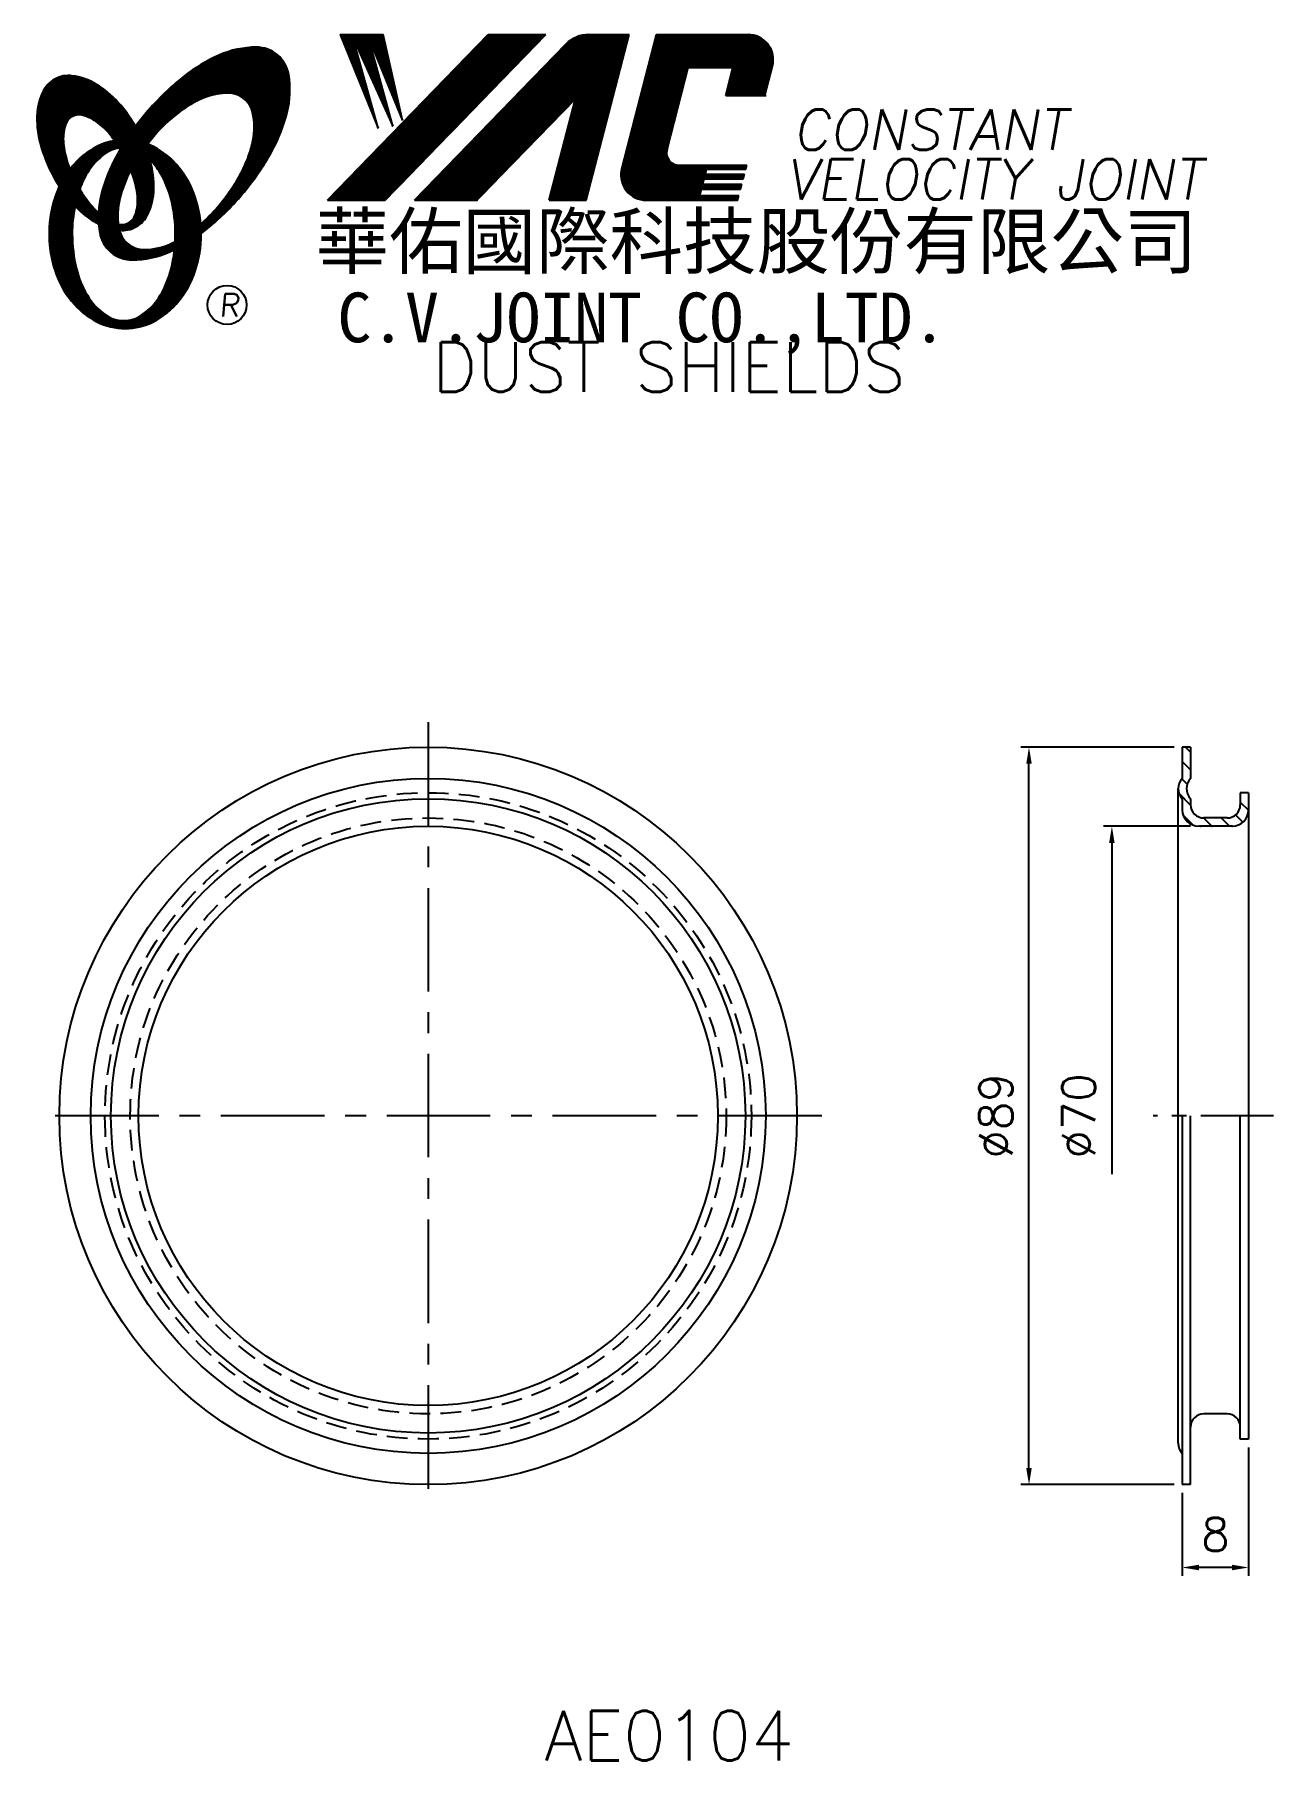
# Model space of a CAD drawing. Extents: x 107 to 257, y -6 to 202.
import ezdxf
from ezdxf.enums import TextEntityAlignment as Align

# ---------------------------------------------------------------- set-up
doc = ezdxf.new("R2010")
doc.units = 0
doc.header["$LTSCALE"] = 10
doc.header["$MEASUREMENT"] = 0
doc.linetypes.add('CENTER', pattern=[2, 1.25, -0.25, 0.25, -0.25])
doc.linetypes.add('HIDDEN', pattern=[0.375, 0.25, -0.125])
doc.layers.get('0').update_dxf_attribs({"linetype": 'CONTINUOUS'})
doc.layers.get('DEFPOINTS').update_dxf_attribs({"linetype": 'CONTINUOUS'})
doc.layers.add('4', color=4, linetype='CONTINUOUS')
doc.styles.add('CHINA', font='KAIU.TTF')
doc.styles.add('ITALICC', font='simplex.shx')
doc.dimstyles.new('STANDARD$0', dxfattribs={"dimtxt": 4, "dimasz": 2, "dimexe": 1, "dimexo": 1, "dimgap": 2, "dimtad": 1, "dimdec": 4, "dimzin": 10, "dimtxsty": 'ITALICC', "dimcen": 2, "dimclrd": 5, "dimclre": 5, "dimclrt": 18, "dimaunit": 1, "dimazin": 3, "dimtp": 0.1, "dimtfac": 0.7, "dimtdec": 4, "dimtmove": 0, "dimatfit": 3, "dimtolj": 1, "dimtzin": 10})
pattern_1 = [(45, (177.31641, -41.679451), (-0.00727476112, 0.00727476112), [])]
pattern_2 = [(45, (8.725864, -5.375041), (-0.00883883476, 0.00883883476), [])]

# ---------------------------------------------------------------- blocks, each defined once
blk = doc.blocks.new('*D14')
at = {"color": 5, "linetype": 'BYBLOCK'}
for p, q in [((246.97, 106.51), (236.47, 106.51)), ((237.47, 104.51), (237.47, 64.51))]:
    blk.add_line(p, q, dxfattribs=at)
blk.add_solid([(237.14, 104.51), (237.8, 104.51), (237.47, 106.51)], dxfattribs=at)
at = {"layer": 'DEFPOINTS', "color": 0, "linetype": 'BYBLOCK'}
for p in [(237.47, 106.51), (247.97, 106.51), (245.47, 36.61)]:
    blk.add_point(p, dxfattribs=at)
at = {"color": 18, "linetype": 'BYBLOCK', "insert": (233.47, 71.56), "char_height": 4, "attachment_point": 5, "rotation": 90, "style": 'ITALICC'}
blk.add_mtext('\\A1;∅70', dxfattribs=at)
blk = doc.blocks.new('*D15')
at = {"color": 5, "linetype": 'BYBLOCK'}
for p, q in [((244.97, 116.06), (226.47, 116.06)), ((227.47, 29.06), (227.47, 114.06)), ((244.97, 27.06), (226.47, 27.06))]:
    blk.add_line(p, q, dxfattribs=at)
for points in [[(227.14, 114.06), (227.8, 114.06), (227.47, 116.06)], [(227.14, 29.06), (227.8, 29.06), (227.47, 27.06)]]:
    blk.add_solid(points, dxfattribs=at)
at = {"layer": 'DEFPOINTS', "color": 0, "linetype": 'BYBLOCK'}
for p in [(227.47, 116.06), (245.97, 116.06), (245.97, 27.06)]:
    blk.add_point(p, dxfattribs=at)
at = {"color": 18, "linetype": 'BYBLOCK', "insert": (223.47, 71.56), "char_height": 4, "attachment_point": 5, "rotation": 90, "style": 'ITALICC'}
blk.add_mtext('\\A1;∅89', dxfattribs=at)
blk = doc.blocks.new('*D16')
at = {"color": 5, "linetype": 'BYBLOCK'}
for p, q in [((253.97, 31.56), (253.97, 16.06)), ((245.97, 26.06), (245.97, 16.06)), ((251.97, 17.06), (247.97, 17.06))]:
    blk.add_line(p, q, dxfattribs=at)
for points in [[(247.97, 17.4), (247.97, 16.73), (245.97, 17.06)], [(251.97, 17.4), (251.97, 16.73), (253.97, 17.06)]]:
    blk.add_solid(points, dxfattribs=at)
at = {"layer": 'DEFPOINTS', "color": 0, "linetype": 'BYBLOCK'}
for p in [(253.97, 32.56), (245.97, 27.06), (245.97, 17.06)]:
    blk.add_point(p, dxfattribs=at)
at = {"color": 18, "linetype": 'BYBLOCK', "insert": (249.97, 21.06), "char_height": 4, "attachment_point": 5, "style": 'ITALICC'}
blk.add_mtext('\\A1;8', dxfattribs=at)

msp = doc.modelspace()

# ---------------------------------------------------------------- hatches: boundary and pattern name
at = {"layer": '4', "linetype": 'CONTINUOUS'}
h = msp.add_hatch(dxfattribs=at)
h.set_pattern_fill('ANSI31', color=5, scale=0.1, style=0)
h.set_pattern_definition(pattern_2)
h.paths.add_polyline_path([(169.18457, 202.05594), (162.22726, 202.05594), (142.81066, 182.05218), (149.76796, 182.05218)])
h.paths.add_polyline_path([(172.73146, 194.29037), (169.55109, 182.05218), (174.03207, 182.05218), (179.23051, 202.05594), (174.33378, 202.05594, 0.202785967), (171.59971, 200.89952), (153.30558, 182.05218), (160.85249, 182.05218)])
h.paths.add_polyline_path([(186.35857, 198.05752), (191.75229, 198.05752), (190.88327, 194.71351), (195.60009, 194.71351), (196.51681, 198.24107, 0.490800957), (193.56661, 202.05594), (182.53229, 202.05594), (178.32524, 185.86705, 0.490800957), (181.27544, 182.05218), (192.30975, 182.05218), (192.4642, 182.64649), (187.74738, 182.64649), (187.94075, 183.39058), (192.65757, 183.39058), (192.81612, 184.00072), (188.0993, 184.00072), (188.26055, 184.62119), (192.97737, 184.62119), (193.13355, 185.22218), (188.41673, 185.22218), (188.57353, 185.82555), (193.29035, 185.82555), (193.40708, 186.27475), (185.26733, 186.27475, -0.490800957), (183.79223, 188.18218)])
h = msp.add_hatch(dxfattribs=at)
h.set_pattern_fill('ANSI31', color=1, scale=0.1, style=0)
h.set_pattern_definition(pattern_2)
h.paths.add_polyline_path([(149.54263, 202.05594), (144.36531, 202.05594), (148.93607, 190.7522), (145.87013, 201.71018), (150.70487, 190.98786), (147.75686, 201.71018), (151.88408, 191.69483)])
h = msp.add_hatch(dxfattribs=at)
h.set_pattern_fill('ANSI31', color=5, scale=0.082305, style=0)
h.set_pattern_definition([(45, (8.725864, -5.375041), (-0.00727476112, 0.00727476112), [])])
h.paths.add_polyline_path([(130.76134, 194.99346, -0.172879177), (132.70281, 194.3349, -0.172879177), (133.7901, 192.59685, -0.104527385), (133.81788, 189.26865, -0.065680101), (132.64835, 185.8667, -0.051823203), (130.20793, 182.02431, -0.044272532), (127.53296, 179.19797, -0.020203161), (127.58655, 178.06006, 0.006517006), (127.9911, 178.37213, 0.049863361), (132.54452, 182.78519, 0.049863361), (136.13416, 188.01236, 0.063682799), (137.9552, 192.6397, 0.103597411), (138.1445, 197.22368, 0.177892575), (136.79589, 199.59395, 0.177892575), (134.2335, 200.52728, 0.103597411), (129.7457, 199.57424, 0.063682799), (125.48796, 197.00516, 0.049863361), (120.93454, 192.5921, 0.016070017), (119.66384, 190.98579, -0.007061632), (119.91112, 190.54876, -0.031648676), (120.86371, 188.51218, -0.008069351), (121.29561, 189.07649, -0.051823203), (124.47399, 192.33495, -0.065680101), (127.51592, 194.2553, -0.104527385)])
h.paths.add_polyline_path([(117.68567, 181.83214, -0.065680101), (118.8552, 185.2341, -0.006063428), (119.09914, 185.70911, 0.027613469), (118.3723, 187.29719, 0.017011252), (117.83888, 188.23216, 0.007829282), (117.3449, 187.36493, 0.063682799), (115.52385, 182.73759, 0.103597411), (115.33456, 178.15362, 0.177892575), (116.68316, 175.78334, 0.177892575), (119.24555, 174.85001, 0.103597411), (123.73335, 175.80306, 0.008811776), (124.36032, 176.09313, 0.013922709), (124.43764, 177.06294, -0.009086703), (123.98763, 176.8455, -0.104527385), (120.74221, 176.10734, -0.172879177), (118.80074, 176.7659, -0.172879177), (117.71344, 178.50395, -0.104527385)])
h = msp.add_hatch(dxfattribs=at)
h.set_pattern_fill('ANSI31', color=3, scale=0.082305, style=0)
h.set_pattern_definition(pattern_1)
h.paths.add_polyline_path([(114.96483, 196.0443, 0.106488277), (112.02295, 197.08287, 0.158297415), (109.93275, 196.68783, 0.158297415), (108.47342, 195.14014, 0.106488277), (107.76261, 192.10237, 0.071723199), (108.18065, 188.78942, 0.058080454), (109.72564, 184.97403, 0.058080454), (112.10668, 181.61624, 0.071723199), (114.67193, 179.47849, 0.020895977), (115.21211, 179.1765, -0.030777155), (115.1962, 180.55272, -0.042059526), (114.09985, 181.71548, -0.04691039), (112.48068, 184.19663, -0.04691039), (111.3524, 186.93611, -0.060581117), (110.9503, 189.19818, -0.10187153), (111.26192, 191.28638, -0.185892489), (112.04201, 192.17802, -0.185892489), (113.21866, 192.31614, -0.10187153), (115.11631, 191.3906, -0.060581117), (116.75314, 189.77833, -0.04691039), (118.3723, 187.29719, -0.04691039), (119.50058, 184.5577, -0.060581117), (119.90268, 182.29563, -0.10187153), (119.59106, 180.20743, -0.185892489), (118.81097, 179.31579, -0.185892489), (117.63433, 179.17767, -0.002013383), (117.59353, 179.18829, 0.021593804), (117.71344, 178.50395, 0.006477741), (117.73145, 178.42692, 0.14950097), (119.704, 178.83496, 0.158297415), (121.16334, 180.38265, 0.106488277), (121.87415, 183.42041, 0.071723199), (121.4561, 186.73337, 0.058080454), (119.91112, 190.54876, 0.058080454), (117.53007, 193.90655, 0.071723199)])
h = msp.add_hatch(dxfattribs=at)
h.set_pattern_fill('ANSI31', color=1, scale=0.082305, style=0)
h.set_pattern_definition(pattern_1)
h.paths.add_polyline_path([(116.05846, 187.72085, -0.120168026), (117.75025, 188.37424, 0.016865385), (117.15049, 189.25698, 0.076648372), (114.99426, 188.53806, 0.104809576), (111.9098, 186.02496, 0.005838257), (111.74286, 185.81276, 0.028089978), (112.48068, 184.19663, 0.014237292), (112.92281, 183.41158, -0.045767751), (113.84799, 185.34842, -0.106890197)])
h.paths.add_polyline_path([(112.02709, 177.96623, -0.048711043), (112.35719, 181.34657, -0.007865741), (112.10668, 181.61624, -0.037695478), (110.47081, 183.735, 0.03042545), (109.94548, 182.43102, 0.080710289), (109.22005, 177.96623, 0.080710289), (109.94548, 173.50144, 0.089265679), (111.9098, 169.9075, 0.104809576), (114.99426, 167.3944, 0.11926607), (118.40345, 166.56946, 0.11926607), (121.81265, 167.3944, 0.104809576), (124.8971, 169.9075, 0.089265679), (126.86142, 173.50144, 0.080710289), (127.58686, 177.96623, 0.080710289), (126.86142, 182.43102, 0.089265679), (124.8971, 186.02496, 0.104809576), (121.81265, 188.53806, 0.025513357), (121.11941, 188.85081, 0.004818181), (120.86371, 188.51218, -0.023722145), (121.40492, 186.91543, -0.065307489), (122.6401, 185.34842, -0.073950765), (123.95255, 182.15069, -0.060532391), (124.46101, 177.96623, -0.060532391), (123.95255, 173.78177, -0.073950765), (122.6401, 170.58404, -0.106890197), (120.42964, 168.21161, -0.153118262), (118.24405, 167.52624, -0.153118262), (116.05846, 168.21161, -0.106890197), (113.84799, 170.58404, -0.073950765), (112.53554, 173.78177, -0.060532391)])
h = msp.add_hatch(dxfattribs=at)
h.set_pattern_fill('ANSI31', color=5, scale=12, angle=90, style=0)
h.set_pattern_definition([(135, (15.3578, -11.452), (-1.06066, -1.06066), [])])
h.paths.add_polyline_path([(246.97083, 116.06185), (245.97083, 116.06185), (245.97083, 112.28659, 0.40824829), (245.97083, 109.83711), (245.97083, 108.51185, 0.414213562), (247.97083, 106.51185), (251.97083, 106.51185, 0.414213562), (253.97083, 108.51185), (253.97083, 110.56185), (252.97083, 110.56185), (252.97083, 109.11185, -0.414213562), (251.37083, 107.51185), (248.57083, 107.51185, -0.414213562), (246.97083, 109.11185), (246.97083, 109.83711, -0.40824829), (246.97083, 112.28659)])

# ---------------------------------------------------------------- linework, layer by layer
at = {"layer": '4', "color": 5, "linetype": 'CONTINUOUS'}
for p, q in [((142.81066, 182.05218), (162.22726, 202.05594)), ((149.76796, 182.05218), (169.18457, 202.05594)), ((162.22726, 202.05594), (169.18457, 202.05594)), ((174.03207, 182.05218), (179.23051, 202.05594)), ((174.33378, 202.05594), (179.23051, 202.05594)), ((178.32524, 185.86705), (182.53229, 202.05594)), ((182.53229, 202.05594), (193.56661, 202.05594)), ((153.30558, 182.05218), (171.59971, 200.89952)), ((183.79223, 188.18218), (186.35857, 198.05752)), ((186.35857, 198.05752), (191.75229, 198.05752)), ((190.88327, 194.71351), (191.75229, 198.05752)), ((195.60009, 194.71351), (196.51681, 198.24107)), ((160.85249, 182.05218), (172.73146, 194.29037)), ((169.55109, 182.05218), (172.73146, 194.29037)), ((190.88327, 194.71351), (195.75052, 194.71351)), ((185.26733, 186.27475), (193.40708, 186.27475)), ((188.41673, 185.22218), (188.57353, 185.82555)), ((188.57353, 185.82555), (193.29035, 185.82555)), ((193.29035, 185.82555), (193.40708, 186.27475)), ((187.74738, 182.64649), (187.94075, 183.39058)), ((187.94075, 183.39058), (192.65757, 183.39058)), ((188.0993, 184.00072), (188.26055, 184.62119)), ((188.0993, 184.00072), (192.81612, 184.00072)), ((188.26055, 184.62119), (192.97737, 184.62119)), ((188.41673, 185.22218), (193.13355, 185.22218)), ((192.65757, 183.39058), (192.81612, 184.00072)), ((192.97737, 184.62119), (193.13355, 185.22218)), ((142.81066, 182.05218), (149.76796, 182.05218)), ((153.30558, 182.05218), (160.85249, 182.05218)), ((169.55109, 182.05218), (174.03207, 182.05218)), ((181.27544, 182.05218), (192.30975, 182.05218)), ((187.74738, 182.64649), (192.4642, 182.64649)), ((192.30975, 182.05218), (192.4642, 182.64649))]:
    msp.add_line(p, q, dxfattribs=at)
at = {"layer": '4', "color": 1, "linetype": 'CONTINUOUS'}
for p, q in [((144.36531, 202.05594), (148.93607, 190.7522)), ((144.36531, 202.05594), (149.54263, 202.05594)), ((151.88408, 191.69483), (149.54263, 202.05594)), ((148.93607, 190.7522), (145.87013, 201.71018)), ((145.87013, 201.71018), (150.70487, 190.98786)), ((150.70487, 190.98786), (147.75686, 201.71018)), ((147.75686, 201.71018), (151.88408, 191.69483))]:
    msp.add_line(p, q, dxfattribs=at)
at = {"layer": '4', "color": 5, "linetype": 'CENTER'}
for p, q in [((154.97088, 119.06185), (154.97088, 24.06185)), ((202.47088, 71.56185), (107.47088, 71.56185))]:
    msp.add_line(p, q, dxfattribs=at)
at = {"layer": '4', "color": 7, "linetype": 'CONTINUOUS'}
for p, q in [((245.97083, 116.06185), (245.97083, 112.28659)), ((246.97083, 116.06185), (245.97083, 116.06185)), ((246.97083, 116.06185), (246.97083, 112.28659)), ((245.47083, 32.06185), (245.47083, 111.06185)), ((252.97083, 110.56185), (252.97083, 109.11185)), ((253.97083, 110.56185), (252.97083, 110.56185)), ((253.97083, 110.56185), (253.97083, 32.56185)), ((245.97083, 109.83711), (245.97083, 108.51185)), ((246.97083, 109.83711), (246.97083, 109.11185)), ((251.97083, 106.51185), (247.97083, 106.51185)), ((251.37083, 107.51185), (248.57083, 107.51185)), ((245.97083, 71.56185), (245.97083, 27.06185)), ((246.97083, 27.06185), (246.97083, 71.56185)), ((252.97083, 32.56185), (252.97083, 71.56185)), ((251.37083, 35.61185), (248.57083, 35.61185)), ((253.97083, 32.56185), (252.97083, 32.56185)), ((246.97083, 27.06185), (245.97083, 27.06185))]:
    msp.add_line(p, q, dxfattribs=at)
at = {"layer": '4', "color": 5, "linetype": 'CENTER', "ltscale": 0.7}
msp.add_line((256.97083, 71.56185), (242.47083, 71.56185), dxfattribs=at)
at = {"layer": '4', "color": 5, "linetype": 'CONTINUOUS'}
for points in [[(127.58655, 178.06006, 0.006517006), (127.9911, 178.37213, 0.049863361), (132.54452, 182.78519, 0.049863361), (136.13416, 188.01236, 0.063682799), (137.9552, 192.6397, 0.103597411), (138.1445, 197.22368, 0.177892575), (136.79589, 199.59395, 0.177892575), (134.2335, 200.52728, 0.103597411), (129.7457, 199.57424, 0.063682799), (125.48796, 197.00516, 0.049863361), (120.93454, 192.5921, 0.016070017), (119.66384, 190.98579)], [(127.53296, 179.19797, 0.044272532), (130.20793, 182.02431, 0.051823203), (132.64835, 185.8667, 0.065680101), (133.81788, 189.26865, 0.104527385), (133.7901, 192.59685, 0.172879177), (132.70281, 194.3349, 0.172879177), (130.76134, 194.99346, 0.104527385), (127.51592, 194.2553, 0.065680101), (124.47399, 192.33495, 0.051823203), (121.29561, 189.07649, 0.008069351), (120.86371, 188.51218)], [(117.83888, 188.23216, 0.007829282), (117.3449, 187.36493, 0.063682799), (115.52385, 182.73759, 0.103597411), (115.33456, 178.15362, 0.177892575), (116.68316, 175.78334, 0.177892575), (119.24555, 174.85001, 0.103597411), (123.73335, 175.80306, 0.008811776), (124.36032, 176.09313, 0.008811776)], [(119.09914, 185.70911, 0.006063428), (118.8552, 185.2341, 0.065680101), (117.68567, 181.83214, 0.104527385), (117.71344, 178.50395, 0.172879177), (118.80074, 176.7659, 0.172879177), (120.74221, 176.10734, 0.104527385), (123.98763, 176.8455, 0.009086703), (124.43764, 177.06294, 0.009086703)]]:
    msp.add_lwpolyline(points, format="xyb", dxfattribs=at)
at = {"layer": '4', "color": 3, "linetype": 'CONTINUOUS'}
for points in [[(117.73145, 178.42692, 0.14950097), (119.704, 178.83496, 0.158297415), (121.16334, 180.38265, 0.106488277), (121.87415, 183.42041, 0.071723199), (121.4561, 186.73337, 0.058080454), (119.91112, 190.54876, 0.058080454), (117.53007, 193.90655, 0.071723199), (114.96483, 196.0443, 0.106488277), (112.02295, 197.08287, 0.158297415), (109.93275, 196.68783, 0.158297415), (108.47342, 195.14014, 0.106488277), (107.76261, 192.10237, 0.071723199), (108.18065, 188.78942, 0.058080454), (109.72564, 184.97403, 0.058080454), (112.10668, 181.61624, 0.071723199), (114.67193, 179.47849, 0.020895977), (115.21211, 179.1765, 0.020895977)], [(117.59353, 179.18829, 0.002013383), (117.63433, 179.17767, 0.185892489), (118.81097, 179.31579, 0.185892489), (119.59106, 180.20743, 0.10187153), (119.90268, 182.29563, 0.060581117), (119.50058, 184.5577, 0.04691039), (118.3723, 187.29719, 0.04691039), (116.75314, 189.77833, 0.060581117), (115.11631, 191.3906, 0.10187153), (113.21866, 192.31614, 0.185892489), (112.04201, 192.17802, 0.185892489), (111.26192, 191.28638, 0.10187153), (110.9503, 189.19818, 0.060581117), (111.3524, 186.93611, 0.04691039), (112.48068, 184.19663, 0.04691039), (114.09985, 181.71548, 0.042059526), (115.1962, 180.55272, 0.042059526)]]:
    msp.add_lwpolyline(points, format="xyb", dxfattribs=at)
at = {"layer": '4', "color": 1, "linetype": 'CONTINUOUS'}
for points in [[(110.47081, 183.735, 0.03042545), (109.94548, 182.43102, 0.080710289), (109.22005, 177.96623, 0.080710289), (109.94548, 173.50144, 0.089265679), (111.9098, 169.9075, 0.104809576), (114.99426, 167.3944, 0.11926607), (118.40345, 166.56946, 0.11926607), (121.81265, 167.3944, 0.104809576), (124.8971, 169.9075, 0.089265679), (126.86142, 173.50144, 0.080710289), (127.58686, 177.96623, 0.080710289), (126.86142, 182.43102, 0.089265679), (124.8971, 186.02496, 0.104809576), (121.81265, 188.53806, 0.025513357), (121.11941, 188.85081, 0.025513357)], [(117.15049, 189.25698, 0.076648372), (114.99426, 188.53806, 0.104809576), (111.9098, 186.02496, 0.005838257), (111.74286, 185.81276, 0.005838257)], [(117.75025, 188.37424, 0.120168026), (116.05846, 187.72085, 0.106890197), (113.84799, 185.34842, 0.045767751), (112.92281, 183.41158, 0.045767751)], [(112.35719, 181.34657, 0.048711043), (112.02709, 177.96623, 0.060532391), (112.53554, 173.78177, 0.073950765), (113.84799, 170.58404, 0.106890197), (116.05846, 168.21161, 0.153118262), (118.24405, 167.52624, 0.153118262), (120.42964, 168.21161, 0.106890197), (122.6401, 170.58404, 0.073950765), (123.95255, 173.78177, 0.060532391), (124.46101, 177.96623, 0.060532391), (123.95255, 182.15069, 0.073950765), (122.6401, 185.34842, 0.065307489), (121.40492, 186.91543)]]:
    msp.add_lwpolyline(points, format="xyb", dxfattribs=at)
at = {"layer": '4', "color": 5, "linetype": 'CONTINUOUS'}
msp.add_circle((130.70769, 169.42051), 2.35282, dxfattribs=at)
at = {"layer": '4', "color": 7, "linetype": 'CONTINUOUS'}
for radius in [44.5, 40.72474, 38.27526, 34.95]:
    msp.add_circle((154.97088, 71.56185), radius, dxfattribs=at)
at = {"layer": '4', "color": 5, "linetype": 'HIDDEN'}
for radius in [39, 35.95]:
    msp.add_circle((154.97088, 71.56185), radius, dxfattribs=at)
at = {"layer": '4', "color": 5, "linetype": 'CONTINUOUS'}
for centre, radius, start, end in [((174.33378, 198.2457), 3.81024, 90, 135.8533387), ((193.56661, 199.00775), 3.04819, 345.4326059, 90), ((185.26733, 187.79884), 1.5241, 165.4326059, 270), ((181.27544, 185.10037), 3.04819, 165.4326059, 270)]:
    msp.add_arc(centre, radius, start, end, dxfattribs=at)
at = {"layer": '4', "color": 7, "linetype": 'CONTINUOUS'}
for centre, radius, start, end in [((247.22083, 111.06185), 1.75, 135.5846914, 224.4153086), ((248.22083, 111.06185), 1.75, 135.5846914, 224.4153086), ((247.97083, 108.51185), 2, 180, 270), ((248.57083, 109.11185), 1.6, 180, 270), ((251.37083, 109.11185), 1.6, 270, 0), ((251.97083, 108.51185), 2, 270, 0), ((248.57083, 34.01185), 1.6, 90, 180), ((251.37083, 34.01185), 1.6, 0, 90), ((247.22083, 32.06185), 1.75, 180, 224.4153086)]:
    msp.add_arc(centre, radius, start, end, dxfattribs=at)
for p in [(248.15445, 106.51185), (249.56866, 106.51185), (251.97083, 106.51185), (251.97083, 106.51185)]:
    msp.add_point(p, dxfattribs=at)

# ---------------------------------------------------------------- texts
at = {"layer": '4', "color": 5, "linetype": 'CONTINUOUS', "style": 'ITALICC'}
for s, height, oblique, p in [('CONSTANT', 4.9, 10, (198.95947, 188.12265)), ('VELOCITY JOINT', 4.9, 10, (198.08124, 182.12727)), ('R', 2.75625, 5, (129.74901, 168.01091))]:
    msp.add_text(s, height=height, dxfattribs=dict(at, oblique=oblique)).set_placement(p)
at = {"layer": '4', "color": 7, "linetype": 'CONTINUOUS', "style": 'CHINA'}
for s, height, p in [('華佑國際科技股份有限公司', 6.5, (141.3973, 173.86233)), ('C.V.JOINT CO.,LTD.', 6, (144.02593, 164.91612))]:
    msp.add_text(s, height=height, dxfattribs=at).set_placement(p)
at = {"layer": '4', "color": 18, "linetype": 'CONTINUOUS', "style": 'ITALICC'}
for s, p in [('DUST SHIELDS', (184.02866, 158.9233)), ('AE0104', (184.02866, -6.2241))]:
    msp.add_text(s, height=6, dxfattribs=at).set_placement(p, align=Align.CENTER)

# ---------------------------------------------------------------- dimensions: what is measured, and where the dimension line sits
at = {"layer": '4', "color": 7, "linetype": 'CONTINUOUS'}
dim = msp.add_linear_dim(base=(227.47083, 116.06185), p1=(245.97083, 27.06185), p2=(245.97083, 116.06185), angle=90, text='%%C89', dimstyle='STANDARD$0', dxfattribs=at)
dim.commit()
dim.dimension.update_dxf_attribs({"geometry": '*D15', "text_midpoint": (223.47083, 71.56185)})
dim = msp.add_linear_dim(base=(237.47081, 106.51185), p1=(245.47083, 36.61185), p2=(247.97083, 106.51185), angle=90, text='%%C70', dimstyle='STANDARD$0', override={"dimcen": -2, "dimse1": 1, "dimsd1": 1}, dxfattribs=at)
dim.commit()
dim.dimension.update_dxf_attribs({"geometry": '*D14', "text_midpoint": (233.47081, 71.56185)})
dim = msp.add_linear_dim(base=(245.97083, 17.06186), p1=(253.97083, 32.56185), p2=(245.97083, 27.06185), text='8', dimstyle='STANDARD$0', dxfattribs=at)
dim.commit()
dim.dimension.update_dxf_attribs({"geometry": '*D16', "text_midpoint": (249.97083, 21.06186)})

doc.saveas('drawing.dxf')
